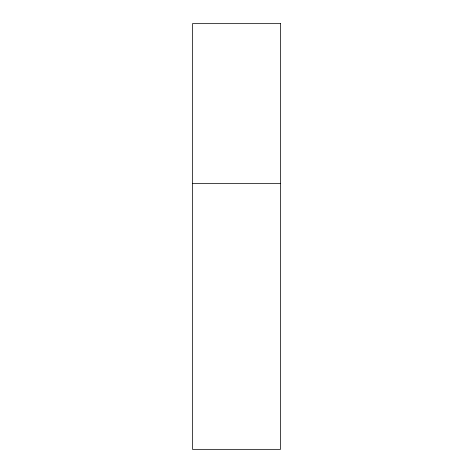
<?xml version="1.0" encoding="UTF-8"?>
<svg xmlns="http://www.w3.org/2000/svg" width="473" height="473" viewBox="0 0 473 473"><rect width="100%" height="100%" fill="white"/><g stroke="black" fill="none" stroke-linecap="round" stroke-linejoin="round"><path stroke-width="0.71" d="M192.481 183.465L280.519 183.465M280.519 23.65L192.481 23.65L192.481 449.35L280.519 449.35L280.519 23.65"/></g></svg>
